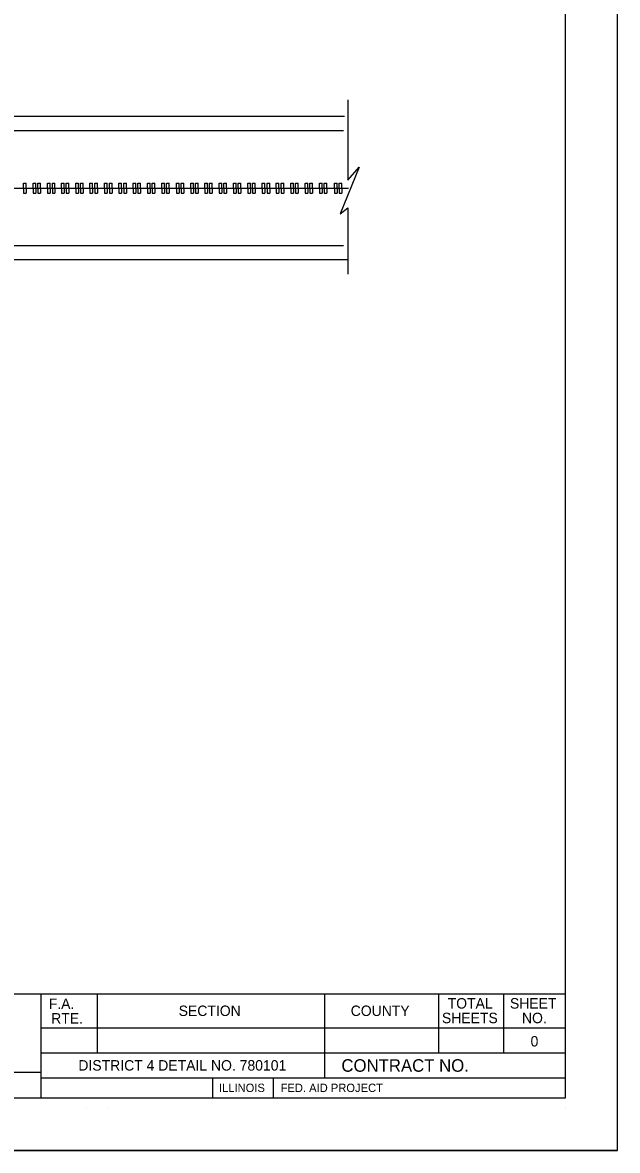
# Model space of a CAD drawing. Extents: x 0 to 2.83, y 0 to 1.83.
# Drawn here: x 2.358 to 2.833, y 0 to 0.9 of the extents above; entities that cross this region are included whole.
import ezdxf

# ---------------------------------------------------------------- set-up
doc = ezdxf.new("R2010")
doc.units = 0
for name, color, linetype in [('HS_Title', 7, 'Continuous'), ('SH_General_Details', 7, 'Continuous'), ('SH_Printer_Plotting_Border', 7, 'Continuous')]:
    doc.layers.add(name, color=color, linetype=linetype)

msp = doc.modelspace()

# ---------------------------------------------------------------- linework, layer by layer
at = {"layer": 'HS_Title'}
for p, q in [((2.61813, 0.83841), (2.61813, 0.77424)), ((2.61536, 0.82516), (2.19883, 0.82516)), ((1.54311, 0.81385), (2.61457, 0.81385)), ((2.62703, 0.78473), (2.61183, 0.74739)), ((2.61813, 0.77424), (2.62703, 0.78473)), ((2.06684, 0.76791), (2.61847, 0.76791)), ((2.35919, 0.76791), (2.35919, 0.77183)), ((2.35919, 0.77183), (2.3613, 0.77183)), ((2.35919, 0.76791), (2.35919, 0.76398)), ((2.3613, 0.76791), (2.3613, 0.77183)), ((2.3613, 0.76791), (2.3613, 0.76398)), ((2.36689, 0.76791), (2.36689, 0.77183)), ((2.36689, 0.77183), (2.36901, 0.77183)), ((2.36689, 0.76791), (2.36689, 0.76398)), ((2.36901, 0.76791), (2.36901, 0.77183)), ((2.36901, 0.76791), (2.36901, 0.76398)), ((2.37067, 0.76791), (2.37067, 0.77183)), ((2.37067, 0.77183), (2.37279, 0.77183)), ((2.37067, 0.76791), (2.37067, 0.76398)), ((2.37279, 0.76791), (2.37279, 0.77183)), ((2.37279, 0.76791), (2.37279, 0.76398)), ((2.37836, 0.76791), (2.37836, 0.77183)), ((2.37836, 0.77183), (2.38048, 0.77183)), ((2.37836, 0.76791), (2.37836, 0.76398)), ((2.38048, 0.76791), (2.38048, 0.77183)), ((2.38048, 0.76791), (2.38048, 0.76398)), ((2.38214, 0.76791), (2.38214, 0.77183)), ((2.38214, 0.77183), (2.38426, 0.77183)), ((2.38214, 0.76791), (2.38214, 0.76398)), ((2.38426, 0.76791), (2.38426, 0.77183)), ((2.38426, 0.76791), (2.38426, 0.76398)), ((2.38952, 0.76791), (2.38952, 0.77183)), ((2.38952, 0.77183), (2.39163, 0.77183)), ((2.38952, 0.76791), (2.38952, 0.76398)), ((2.39163, 0.76791), (2.39163, 0.77183)), ((2.39163, 0.76791), (2.39163, 0.76398)), ((2.3933, 0.76791), (2.3933, 0.77183)), ((2.3933, 0.77183), (2.39541, 0.77183)), ((2.3933, 0.76791), (2.3933, 0.76398)), ((2.39541, 0.76791), (2.39541, 0.77183)), ((2.39541, 0.76791), (2.39541, 0.76398)), ((2.40095, 0.76791), (2.40095, 0.77183)), ((2.40095, 0.77183), (2.40307, 0.77183)), ((2.40095, 0.76791), (2.40095, 0.76398)), ((2.40307, 0.76791), (2.40307, 0.77183)), ((2.40307, 0.76791), (2.40307, 0.76398)), ((2.40473, 0.76791), (2.40473, 0.77183)), ((2.40473, 0.77183), (2.40685, 0.77183)), ((2.40473, 0.76791), (2.40473, 0.76398)), ((2.40685, 0.76791), (2.40685, 0.77183)), ((2.40685, 0.76791), (2.40685, 0.76398)), ((2.4122, 0.76791), (2.4122, 0.77183)), ((2.4122, 0.77183), (2.41432, 0.77183)), ((2.4122, 0.76791), (2.4122, 0.76398)), ((2.41432, 0.76791), (2.41432, 0.77183)), ((2.41432, 0.76791), (2.41432, 0.76398)), ((2.41598, 0.76791), (2.41598, 0.77183)), ((2.41598, 0.77183), (2.41809, 0.77183)), ((2.41598, 0.76791), (2.41598, 0.76398)), ((2.41809, 0.76791), (2.41809, 0.77183)), ((2.41809, 0.76791), (2.41809, 0.76398)), ((2.42391, 0.76791), (2.42391, 0.77183)), ((2.42391, 0.77183), (2.42603, 0.77183)), ((2.42391, 0.76791), (2.42391, 0.76398)), ((2.42603, 0.76791), (2.42603, 0.77183)), ((2.42603, 0.76791), (2.42603, 0.76398)), ((2.42769, 0.76791), (2.42769, 0.77183)), ((2.42769, 0.77183), (2.42981, 0.77183)), ((2.42769, 0.76791), (2.42769, 0.76398)), ((2.42981, 0.76791), (2.42981, 0.77183)), ((2.42981, 0.76791), (2.42981, 0.76398)), ((2.43536, 0.76791), (2.43536, 0.77183)), ((2.43536, 0.77183), (2.43748, 0.77183)), ((2.43536, 0.76791), (2.43536, 0.76398)), ((2.43748, 0.76791), (2.43748, 0.77183)), ((2.43748, 0.76791), (2.43748, 0.76398)), ((2.43914, 0.76791), (2.43914, 0.77183)), ((2.43914, 0.77183), (2.44125, 0.77183)), ((2.43914, 0.76791), (2.43914, 0.76398)), ((2.44125, 0.76791), (2.44125, 0.77183)), ((2.44125, 0.76791), (2.44125, 0.76398)), ((2.44674, 0.76791), (2.44674, 0.77183)), ((2.44674, 0.77183), (2.44885, 0.77183)), ((2.44674, 0.76791), (2.44674, 0.76398)), ((2.44885, 0.76791), (2.44885, 0.77183)), ((2.44885, 0.76791), (2.44885, 0.76398)), ((2.45052, 0.76791), (2.45052, 0.77183)), ((2.45052, 0.77183), (2.45263, 0.77183)), ((2.45052, 0.76791), (2.45052, 0.76398)), ((2.45263, 0.76791), (2.45263, 0.77183)), ((2.45263, 0.76791), (2.45263, 0.76398)), ((2.45812, 0.76791), (2.45812, 0.77183)), ((2.45812, 0.77183), (2.46023, 0.77183)), ((2.45812, 0.76791), (2.45812, 0.76398)), ((2.46023, 0.76791), (2.46023, 0.77183)), ((2.46023, 0.76791), (2.46023, 0.76398)), ((2.46189, 0.76791), (2.46189, 0.77183)), ((2.46189, 0.77183), (2.46401, 0.77183)), ((2.46189, 0.76791), (2.46189, 0.76398)), ((2.46401, 0.76791), (2.46401, 0.77183)), ((2.46401, 0.76791), (2.46401, 0.76398)), ((2.4695, 0.76791), (2.4695, 0.77183)), ((2.4695, 0.77183), (2.47161, 0.77183)), ((2.4695, 0.76791), (2.4695, 0.76398)), ((2.47161, 0.76791), (2.47161, 0.77183)), ((2.47161, 0.76791), (2.47161, 0.76398)), ((2.47327, 0.76791), (2.47327, 0.77183)), ((2.47327, 0.77183), (2.47539, 0.77183)), ((2.47327, 0.76791), (2.47327, 0.76398)), ((2.47539, 0.76791), (2.47539, 0.77183)), ((2.47539, 0.76791), (2.47539, 0.76398)), ((2.48125, 0.76791), (2.48125, 0.77183)), ((2.48125, 0.77183), (2.48336, 0.77183)), ((2.48125, 0.76791), (2.48125, 0.76398)), ((2.48336, 0.76791), (2.48336, 0.77183)), ((2.48336, 0.76791), (2.48336, 0.76398)), ((2.48502, 0.76791), (2.48502, 0.77183)), ((2.48502, 0.77183), (2.48714, 0.77183)), ((2.48502, 0.76791), (2.48502, 0.76398)), ((2.48714, 0.76791), (2.48714, 0.77183)), ((2.48714, 0.76791), (2.48714, 0.76398)), ((2.49277, 0.76791), (2.49277, 0.77183)), ((2.49277, 0.77183), (2.49489, 0.77183)), ((2.49277, 0.76791), (2.49277, 0.76398)), ((2.49489, 0.76791), (2.49489, 0.77183)), ((2.49489, 0.76791), (2.49489, 0.76398)), ((2.49655, 0.76791), (2.49655, 0.77183)), ((2.49655, 0.77183), (2.49867, 0.77183)), ((2.49655, 0.76791), (2.49655, 0.76398)), ((2.49867, 0.76791), (2.49867, 0.77183)), ((2.49867, 0.76791), (2.49867, 0.76398)), ((2.50386, 0.76791), (2.50386, 0.77183)), ((2.50386, 0.77183), (2.50598, 0.77183)), ((2.50386, 0.76791), (2.50386, 0.76398)), ((2.50598, 0.76791), (2.50598, 0.77183)), ((2.50598, 0.76791), (2.50598, 0.76398)), ((2.50764, 0.76791), (2.50764, 0.77183)), ((2.50764, 0.77183), (2.50975, 0.77183)), ((2.50764, 0.76791), (2.50764, 0.76398)), ((2.50975, 0.76791), (2.50975, 0.77183)), ((2.50975, 0.76791), (2.50975, 0.76398)), ((2.51524, 0.76791), (2.51524, 0.77183)), ((2.51524, 0.77183), (2.51735, 0.77183)), ((2.51524, 0.76791), (2.51524, 0.76398)), ((2.51735, 0.76791), (2.51735, 0.77183)), ((2.51735, 0.76791), (2.51735, 0.76398)), ((2.51901, 0.76791), (2.51901, 0.77183)), ((2.51901, 0.77183), (2.52113, 0.77183)), ((2.51901, 0.76791), (2.51901, 0.76398)), ((2.52113, 0.76791), (2.52113, 0.77183)), ((2.52113, 0.76791), (2.52113, 0.76398)), ((2.52666, 0.76791), (2.52666, 0.77183)), ((2.52666, 0.77183), (2.52878, 0.77183)), ((2.52666, 0.76791), (2.52666, 0.76398)), ((2.52878, 0.76791), (2.52878, 0.77183)), ((2.52878, 0.76791), (2.52878, 0.76398)), ((2.53044, 0.76791), (2.53044, 0.77183)), ((2.53044, 0.77183), (2.53255, 0.77183)), ((2.53044, 0.76791), (2.53044, 0.76398)), ((2.53255, 0.76791), (2.53255, 0.77183)), ((2.53255, 0.76791), (2.53255, 0.76398)), ((2.53813, 0.76791), (2.53813, 0.77183)), ((2.53813, 0.77183), (2.54025, 0.77183)), ((2.53813, 0.76791), (2.53813, 0.76398)), ((2.54025, 0.76791), (2.54025, 0.77183)), ((2.54025, 0.76791), (2.54025, 0.76398)), ((2.54191, 0.76791), (2.54191, 0.77183)), ((2.54191, 0.77183), (2.54402, 0.77183)), ((2.54191, 0.76791), (2.54191, 0.76398)), ((2.54402, 0.76791), (2.54402, 0.77183)), ((2.54402, 0.76791), (2.54402, 0.76398)), ((2.54978, 0.76791), (2.54978, 0.77183)), ((2.54978, 0.77183), (2.5519, 0.77183)), ((2.54978, 0.76791), (2.54978, 0.76398)), ((2.5519, 0.76791), (2.5519, 0.77183)), ((2.5519, 0.76791), (2.5519, 0.76398)), ((2.55356, 0.76791), (2.55356, 0.77183)), ((2.55356, 0.77183), (2.55568, 0.77183)), ((2.55356, 0.76791), (2.55356, 0.76398)), ((2.55568, 0.76791), (2.55568, 0.77183)), ((2.55568, 0.76791), (2.55568, 0.76398)), ((2.56097, 0.76791), (2.56097, 0.77183)), ((2.56097, 0.77183), (2.56308, 0.77183)), ((2.56097, 0.76791), (2.56097, 0.76398)), ((2.56308, 0.76791), (2.56308, 0.77183)), ((2.56308, 0.76791), (2.56308, 0.76398)), ((2.56475, 0.76791), (2.56475, 0.77183)), ((2.56475, 0.77183), (2.56686, 0.77183)), ((2.56475, 0.76791), (2.56475, 0.76398)), ((2.56686, 0.76791), (2.56686, 0.77183)), ((2.56686, 0.76791), (2.56686, 0.76398)), ((2.57263, 0.76791), (2.57263, 0.77183)), ((2.57263, 0.77183), (2.57475, 0.77183)), ((2.57263, 0.76791), (2.57263, 0.76398)), ((2.57475, 0.76791), (2.57475, 0.77183)), ((2.57475, 0.76791), (2.57475, 0.76398)), ((2.57641, 0.76791), (2.57641, 0.77183)), ((2.57641, 0.77183), (2.57852, 0.77183)), ((2.57641, 0.76791), (2.57641, 0.76398)), ((2.57852, 0.76791), (2.57852, 0.77183)), ((2.57852, 0.76791), (2.57852, 0.76398)), ((2.58393, 0.76791), (2.58393, 0.77183)), ((2.58393, 0.77183), (2.58605, 0.77183)), ((2.58393, 0.76791), (2.58393, 0.76398)), ((2.58605, 0.76791), (2.58605, 0.77183)), ((2.58605, 0.76791), (2.58605, 0.76398)), ((2.58771, 0.76791), (2.58771, 0.77183)), ((2.58771, 0.77183), (2.58983, 0.77183)), ((2.58771, 0.76791), (2.58771, 0.76398)), ((2.58983, 0.76791), (2.58983, 0.77183)), ((2.58983, 0.76791), (2.58983, 0.76398)), ((2.59542, 0.76791), (2.59542, 0.77183)), ((2.59542, 0.77183), (2.59753, 0.77183)), ((2.59542, 0.76791), (2.59542, 0.76398)), ((2.59753, 0.76791), (2.59753, 0.77183)), ((2.59753, 0.76791), (2.59753, 0.76398)), ((2.59919, 0.76791), (2.59919, 0.77183)), ((2.59919, 0.77183), (2.60131, 0.77183)), ((2.59919, 0.76791), (2.59919, 0.76398)), ((2.60131, 0.76791), (2.60131, 0.77183)), ((2.60131, 0.76791), (2.60131, 0.76398)), ((2.60747, 0.76791), (2.60747, 0.77183)), ((2.60747, 0.77183), (2.60959, 0.77183)), ((2.60747, 0.76791), (2.60747, 0.76398)), ((2.60959, 0.76791), (2.60959, 0.77183)), ((2.60959, 0.76791), (2.60959, 0.76398)), ((2.61125, 0.76791), (2.61125, 0.77183)), ((2.61125, 0.77183), (2.61336, 0.77183)), ((2.61125, 0.76791), (2.61125, 0.76398)), ((2.61336, 0.76791), (2.61336, 0.77183)), ((2.61336, 0.76791), (2.61336, 0.76398)), ((2.35919, 0.76398), (2.3613, 0.76398)), ((2.36689, 0.76398), (2.36901, 0.76398)), ((2.37067, 0.76398), (2.37279, 0.76398)), ((2.37836, 0.76398), (2.38048, 0.76398)), ((2.38214, 0.76398), (2.38426, 0.76398)), ((2.38952, 0.76398), (2.39163, 0.76398)), ((2.3933, 0.76398), (2.39541, 0.76398)), ((2.40095, 0.76398), (2.40307, 0.76398)), ((2.40473, 0.76398), (2.40685, 0.76398)), ((2.4122, 0.76398), (2.41432, 0.76398)), ((2.41598, 0.76398), (2.41809, 0.76398)), ((2.42391, 0.76398), (2.42603, 0.76398)), ((2.42769, 0.76398), (2.42981, 0.76398)), ((2.43536, 0.76398), (2.43748, 0.76398)), ((2.43914, 0.76398), (2.44125, 0.76398)), ((2.44674, 0.76398), (2.44885, 0.76398)), ((2.45052, 0.76398), (2.45263, 0.76398)), ((2.45812, 0.76398), (2.46023, 0.76398)), ((2.46189, 0.76398), (2.46401, 0.76398)), ((2.4695, 0.76398), (2.47161, 0.76398)), ((2.47327, 0.76398), (2.47539, 0.76398)), ((2.48125, 0.76398), (2.48336, 0.76398)), ((2.48502, 0.76398), (2.48714, 0.76398)), ((2.49277, 0.76398), (2.49489, 0.76398)), ((2.49655, 0.76398), (2.49867, 0.76398)), ((2.50386, 0.76398), (2.50598, 0.76398)), ((2.50764, 0.76398), (2.50975, 0.76398)), ((2.51524, 0.76398), (2.51735, 0.76398)), ((2.51901, 0.76398), (2.52113, 0.76398)), ((2.52666, 0.76398), (2.52878, 0.76398)), ((2.53044, 0.76398), (2.53255, 0.76398)), ((2.53813, 0.76398), (2.54025, 0.76398)), ((2.54191, 0.76398), (2.54402, 0.76398)), ((2.54978, 0.76398), (2.5519, 0.76398)), ((2.55356, 0.76398), (2.55568, 0.76398)), ((2.56097, 0.76398), (2.56308, 0.76398)), ((2.56475, 0.76398), (2.56686, 0.76398)), ((2.57263, 0.76398), (2.57475, 0.76398)), ((2.57641, 0.76398), (2.57852, 0.76398)), ((2.58393, 0.76398), (2.58605, 0.76398)), ((2.58771, 0.76398), (2.58983, 0.76398)), ((2.59542, 0.76398), (2.59753, 0.76398)), ((2.59919, 0.76398), (2.60131, 0.76398)), ((2.60747, 0.76398), (2.60959, 0.76398)), ((2.61125, 0.76398), (2.61336, 0.76398)), ((2.61183, 0.74739), (2.61813, 0.75214)), ((2.61813, 0.75214), (2.61813, 0.69931)), ((1.54311, 0.7221), (2.61457, 0.7221)), ((2.61813, 0.71059), (2.19883, 0.71059))]:
    msp.add_line(p, q, dxfattribs=at)
at = {"layer": 'SH_General_Details'}
for p, q in [((2.83333, 0), (2.83333, 1.83333)), ((0.16667, 0.125), (2.79166, 0.125)), ((2.37285, 0.125), (2.37285, 0.04167)), ((2.41786, 0.125), (2.41786, 0.0779)), ((2.59953, 0.125), (2.59953, 0.0579)), ((2.69053, 0.125), (2.69053, 0.0779)), ((2.74227, 0.125), (2.74227, 0.0779)), ((2.37285, 0.0979), (2.79166, 0.0979)), ((2.37285, 0.0779), (2.79166, 0.0779)), ((1.73119, 0.0625), (2.37285, 0.0625)), ((2.37285, 0.0579), (2.79166, 0.0579)), ((2.51012, 0.0579), (2.51012, 0.04167)), ((2.55845, 0.0579), (2.55845, 0.04167)), ((2.40953, 0.03333), (2.40953, 0.03333)), ((2.4262, 0.03333), (2.4262, 0.03333)), ((2.79166, 0.03333), (2.79166, 0.03333)), ((2.83333, 0), (0, 0))]:
    msp.add_line(p, q, dxfattribs=at)
msp.add_lwpolyline([(0.16667, 1.79166), (2.79166, 1.79166), (2.79166, 0.04167), (0.16667, 0.04167)], close=True, dxfattribs=at)
at = {"layer": 'SH_Printer_Plotting_Border'}
msp.add_lwpolyline([(0, 0), (2.83333, 0), (2.83333, 1.83333), (0, 1.83333)], close=True, dxfattribs=at)

# ---------------------------------------------------------------- texts
at = {"layer": 'SH_General_Details'}
for s, height, p in [('F.A.  ', 0.008333, (2.37928, 0.11291)), ('TOTAL', 0.008332, (2.69777, 0.11321)), ('SHEET', 0.008332, (2.7475, 0.11321)), ('RTE.', 0.008333, (2.38121, 0.10125)), ('SECTION', 0.008332, (2.48303, 0.10728)), ('COUNTY', 0.008332, (2.62037, 0.10728)), ('SHEETS', 0.008332, (2.69319, 0.10155)), ('NO.', 0.008332, (2.7571, 0.10155)), ('0', 0.00833, (2.76398, 0.08294)), ('DISTRICT 4 DETAIL NO. 780101', 0.0083333, (2.40293, 0.06373)), ('CONTRACT NO.      ', 0.01, (2.61294, 0.06279)), ('ILLINOIS', 0.006667, (2.51518, 0.04662)), ('FED. AID PROJECT', 0.0066667, (2.56438, 0.04662))]:
    msp.add_text(s, height=height, dxfattribs=at).set_placement(p)

doc.saveas('drawing.dxf')
